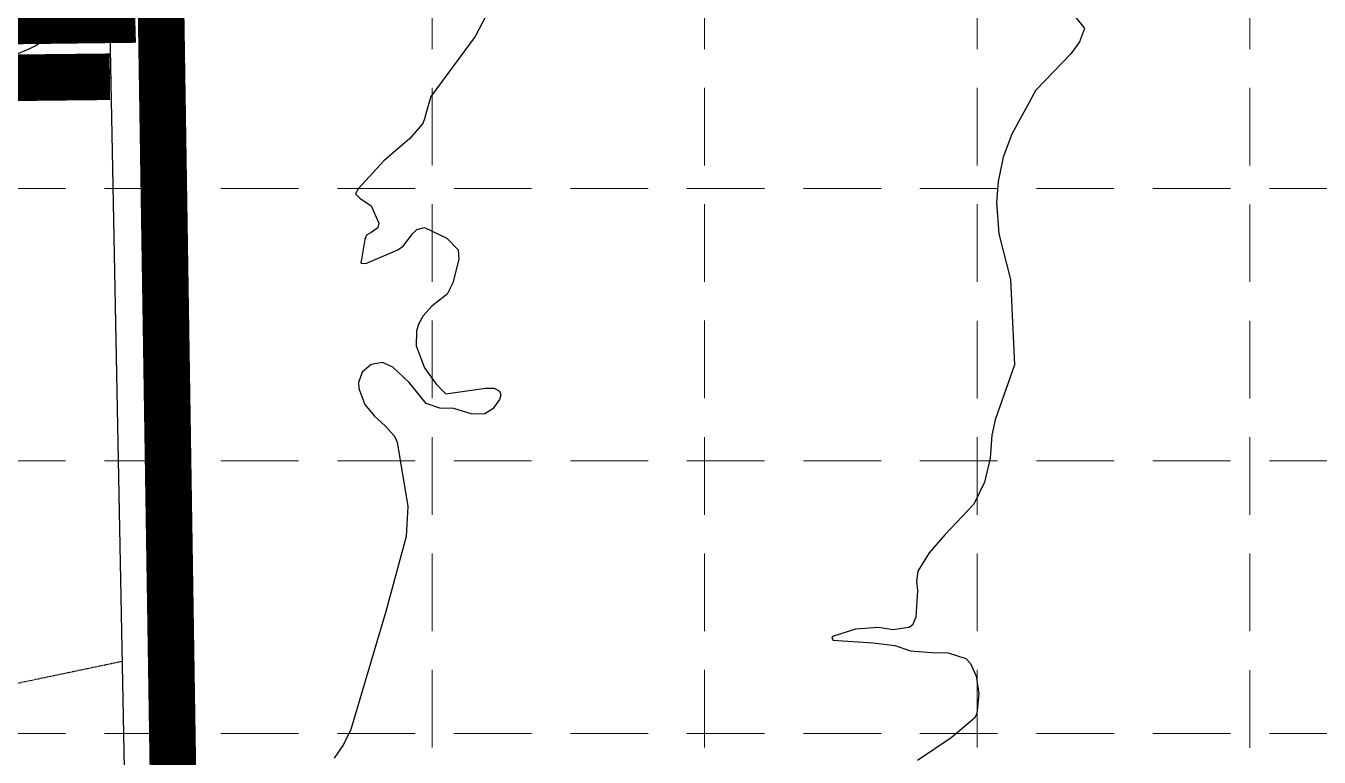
# Model space of a CAD drawing. Header units: inches. Extents: x 2520351 to 2523325, y 7106287 to 7111535.
# Drawn here: x 2521805.4 to 2522055.2, y 7107496.2 to 7107637.5 of the extents above; entities that cross this region are included whole.
import ezdxf

# ---------------------------------------------------------------- set-up
doc = ezdxf.new("R2010")
doc.units = ezdxf.units.IN
doc.header["$MEASUREMENT"] = 0
for name, pattern in [('DASHED', [0.75, 0.5, -0.25]), ('HIDDEN', [0.375, 0.25, -0.125]), ('XSITE-SC$0$DASHED1', [0.5, 0.375, -0.125]), ('XSITE-SC$0$PHANTOM2', [1.25, 0.625, -0.125, 0.125, -0.125, 0.125, -0.125]), ('XSITE-SC2$0$PHANTOM2', [1.25, 0.625, -0.125, 0.125, -0.125, 0.125, -0.125])]:
    doc.linetypes.add(name, pattern=pattern)
for name, color, linetype in [('1 EROSION BLANKET', 84, 'Continuous'), ('CONTOURS', 35, 'Continuous'), ('GRID', 254, 'DASHED'), ('LIMITS OF DISTURBANCE', 1, 'Continuous'), ('XPAV-sc1$0$P-PAV', 11, 'Continuous'), ('XSITE-SC$0$bdy-65acres', 1, 'Continuous'), ('XSITE-SC$0$P-ROW', 3, 'XSITE-SC$0$PHANTOM2'), ('XSITE-SC$0$PHASELINE', 6, 'XSITE-SC$0$DASHED1'), ('XSITE-SC2$0$P-LOTS', 251, 'XSITE-SC2$0$PHANTOM2'), ('XSITE-SC2$0$P-ROW-01', 3, 'XSITE-SC2$0$PHANTOM2')]:
    doc.layers.add(name, color=color, linetype=linetype)

msp = doc.modelspace()

# ---------------------------------------------------------------- linework, layer by layer
at = {"layer": '1 EROSION BLANKET', "const_width": 9}
msp.add_lwpolyline([(2521821.6, 7107627.65), (2521723.39, 7107626.56), (2521251.65, 7107620.17), (2521226.1, 7107618.03, 0.219753), (2521222.14, 7107615.79), (2521185.9, 7107529.59), (2521174.85, 7107524.45), (2521175.61, 7107515.12), (2521179.8, 7107508.65), (2521186.28, 7107505.22), (2521189.14, 7107505.41), (2521192.37, 7107509.98), (2521229.09, 7107509.74), (2521641.29, 7107517.49), (2521644.66, 7107513.92), (2521649.36, 7107515.02), (2521658.82, 7107522.42), (2521667.7, 7107528.26, -0.793115), (2521721.09, 7107459.65, 0.160303)], format="xyb", dxfattribs=at)
at = {"layer": 'CONTOURS'}
for p, q in [((2521895.71, 7107642.21, 716), (2521892.15, 7107635.43, 716)), ((2522008.02, 7107639.2, 715), (2522009.8, 7107637.08, 715)), ((2522009.81, 7107637, 715), (2522008.89, 7107634.37, 715)), ((2522009.8, 7107637.08, 715), (2522009.81, 7107637, 715)), ((2521892.15, 7107635.43, 716), (2521883.58, 7107623.82, 716)), ((2522008.89, 7107634.37, 715), (2522007.23, 7107632.09, 715)), ((2522007.23, 7107632.09, 715), (2522000.47, 7107625.03, 715)), ((2521883.58, 7107623.82, 716), (2521882.59, 7107620.45, 716)), ((2522000.47, 7107625.03, 715), (2521995.81, 7107616.55, 715)), ((2521882.03, 7107618.64, 716), (2521879.49, 7107615.64, 716)), ((2521882.36, 7107619.52, 716), (2521882.03, 7107618.64, 716)), ((2521882.59, 7107620.45, 716), (2521882.36, 7107619.52, 716)), ((2521879.49, 7107615.64, 716), (2521874.48, 7107611.43, 716)), ((2521995.81, 7107616.55, 715), (2521994.12, 7107612.09, 715)), ((2521874.48, 7107611.43, 716), (2521869.61, 7107606.02, 716)), ((2521994.12, 7107612.09, 715), (2521993.15, 7107607.4, 715)), ((2521869.61, 7107606.02, 716), (2521869.03, 7107605.04, 716)), ((2521993.15, 7107607.4, 715), (2521992.85, 7107603.35, 715)), ((2521869.03, 7107605.04, 716), (2521869.84, 7107604.2, 716)), ((2521869.84, 7107604.2, 716), (2521872.08, 7107602.69, 716)), ((2521992.85, 7107603.35, 715), (2521993.31, 7107597.31, 715)), ((2521872.08, 7107602.69, 716), (2521873.52, 7107599.37, 716)), ((2521873.35, 7107598.43, 716), (2521872.07, 7107597.57, 716)), ((2521873.52, 7107599.37, 716), (2521873.35, 7107598.43, 716)), ((2521879.97, 7107597.23, 716), (2521880.88, 7107598.14, 716)), ((2521880.88, 7107598.14, 716), (2521882.37, 7107598.54, 716)), ((2521882.37, 7107598.54, 716), (2521886.66, 7107596.46, 716)), ((2521870.81, 7107596.18, 716), (2521870.2, 7107592.3, 716)), ((2521871.19, 7107597.01, 716), (2521870.81, 7107596.18, 716)), ((2521872.07, 7107597.57, 716), (2521871.19, 7107597.01, 716)), ((2521878.28, 7107594.94, 716), (2521879.97, 7107597.23, 716)), ((2521886.66, 7107596.46, 716), (2521888.86, 7107594.17, 716)), ((2521993.31, 7107597.31, 715), (2521995.56, 7107588.49, 715)), ((2521871.03, 7107591.58, 716), (2521877.21, 7107594.18, 716)), ((2521877.21, 7107594.18, 716), (2521878.28, 7107594.94, 716)), ((2521888.86, 7107594.17, 716), (2521889, 7107592.42, 716)), ((2521870.2, 7107592.3, 716), (2521870.05, 7107591.78, 716)), ((2521870.05, 7107591.78, 716), (2521870.11, 7107591.65, 716)), ((2521870.11, 7107591.65, 716), (2521871.03, 7107591.58, 716)), ((2521889, 7107592.42, 716), (2521887.82, 7107587.81, 716)), ((2521995.56, 7107588.49, 715), (2521996.33, 7107571.97, 715)), ((2521886.74, 7107585.6, 716), (2521883.81, 7107583.29, 716)), ((2521887.82, 7107587.81, 716), (2521886.74, 7107585.6, 716)), ((2521883.81, 7107583.29, 716), (2521882.11, 7107581.47, 716)), ((2521882.11, 7107581.47, 716), (2521881.26, 7107579.93, 716)), ((2521880.81, 7107578.52, 716), (2521880.73, 7107575.66, 716)), ((2521881.26, 7107579.93, 716), (2521880.81, 7107578.52, 716)), ((2521880.73, 7107575.66, 716), (2521882.33, 7107571.4, 716)), ((2521870.3, 7107570.55, 716), (2521869.62, 7107568.56, 716)), ((2521872.06, 7107572.04, 716), (2521870.3, 7107570.55, 716)), ((2521874.24, 7107572.42, 716), (2521872.06, 7107572.04, 716)), ((2521876.25, 7107571.51, 716), (2521874.24, 7107572.42, 716)), ((2521879.4, 7107568.53, 716), (2521876.25, 7107571.51, 716)), ((2521882.33, 7107571.4, 716), (2521884.63, 7107568.24, 716)), ((2521996.33, 7107571.97, 715), (2521992.61, 7107561.32, 715)), ((2521869.62, 7107568.56, 716), (2521869.66, 7107567.42, 716)), ((2521882.67, 7107564.52, 716), (2521879.4, 7107568.53, 716)), ((2521884.63, 7107568.24, 716), (2521886.51, 7107566.38, 716)), ((2521869.66, 7107567.42, 716), (2521870.84, 7107564.33, 716)), ((2521886.51, 7107566.38, 716), (2521894.14, 7107567.48, 716)), ((2521894.14, 7107567.48, 716), (2521895.82, 7107567.47, 716)), ((2521895.82, 7107567.47, 716), (2521896.85, 7107566.86, 716)), ((2521896.85, 7107566.86, 716), (2521897.12, 7107566.1, 716)), ((2521897.12, 7107566.1, 716), (2521896.86, 7107565.25, 716)), ((2521870.84, 7107564.33, 716), (2521872.72, 7107562.08, 716)), ((2521885.33, 7107563.62, 716), (2521882.67, 7107564.52, 716)), ((2521888.03, 7107563.54, 716), (2521885.33, 7107563.62, 716)), ((2521891.6, 7107562.42, 716), (2521888.03, 7107563.54, 716)), ((2521895.53, 7107563.46, 716), (2521894, 7107562.52, 716)), ((2521896.86, 7107565.25, 716), (2521895.53, 7107563.46, 716)), ((2521872.72, 7107562.08, 716), (2521874.79, 7107560.21, 716)), ((2521894, 7107562.52, 716), (2521891.6, 7107562.42, 716)), ((2521992.61, 7107561.32, 715), (2521991.93, 7107558.35, 715)), ((2521874.79, 7107560.21, 716), (2521876.54, 7107558.21, 716)), ((2521876.54, 7107558.21, 716), (2521877.08, 7107557, 716)), ((2521991.93, 7107558.35, 715), (2521991.64, 7107553.96, 715)), ((2521877.08, 7107557, 716), (2521879.14, 7107544.62, 716)), ((2521991.64, 7107553.96, 715), (2521990.53, 7107549.3, 715)), ((2521990.53, 7107549.3, 715), (2521988.47, 7107545.02, 715)), ((2521879.14, 7107544.62, 716), (2521878.82, 7107538.81, 716)), ((2521988.47, 7107545.02, 715), (2521982.85, 7107539.11, 715)), ((2521878.82, 7107538.81, 716), (2521874.92, 7107524.32, 716)), ((2521982.85, 7107539.11, 715), (2521979.85, 7107535.66, 715)), ((2521979.85, 7107535.66, 715), (2521977.63, 7107532.13, 715)), ((2521977.63, 7107532.13, 715), (2521977.37, 7107530.09, 715)), ((2521977.61, 7107528.36, 715), (2521977.29, 7107523.24, 715)), ((2521977.37, 7107530.09, 715), (2521977.61, 7107528.36, 715)), ((2521874.92, 7107524.32, 716), (2521868.15, 7107501.53, 716)), ((2521977.29, 7107523.24, 715), (2521976.59, 7107521.67, 715)), ((2521965.58, 7107520.86, 715), (2521961.14, 7107519.45, 715)), ((2521970.08, 7107521.19, 715), (2521965.58, 7107520.86, 715)), ((2521972.8, 7107520.75, 715), (2521970.08, 7107521.19, 715)), ((2521975.9, 7107521.22, 715), (2521972.8, 7107520.75, 715)), ((2521976.59, 7107521.67, 715), (2521975.9, 7107521.22, 715)), ((2521961.14, 7107519.45, 715), (2521961.05, 7107519.29, 715)), ((2521961.05, 7107519.29, 715), (2521961.2, 7107518.82, 715)), ((2521961.2, 7107518.82, 715), (2521961.26, 7107518.74, 715)), ((2521961.26, 7107518.74, 715), (2521969.05, 7107518.24, 715)), ((2521969.05, 7107518.24, 715), (2521973.21, 7107517.75, 715)), ((2521973.21, 7107517.75, 715), (2521976.23, 7107516.69, 715)), ((2521976.23, 7107516.69, 715), (2521980.33, 7107516.4, 715)), ((2521980.33, 7107516.4, 715), (2521983.48, 7107516.31, 715)), ((2521983.48, 7107516.31, 715), (2521986.95, 7107515.22, 715)), ((2521986.95, 7107515.22, 715), (2521987.82, 7107514.23, 715)), ((2521987.82, 7107514.23, 715), (2521988.9, 7107511.79, 715)), ((2521988.9, 7107511.79, 715), (2521989.45, 7107508.48, 715)), ((2521989.45, 7107508.48, 715), (2521989.04, 7107504.5, 715)), ((2521988.6, 7107503.72, 715), (2521984.11, 7107499.89, 715)), ((2521989.04, 7107504.5, 715), (2521988.6, 7107503.72, 715)), ((2521868.15, 7107501.53, 716), (2521866.74, 7107498.62, 716)), ((2521866.74, 7107498.62, 716), (2521864.9, 7107495.98, 716)), ((2521984.11, 7107499.89, 715), (2521977.6, 7107495.54, 715))]:
    msp.add_line(p, q, dxfattribs=at)
at = {"layer": 'GRID', "color": 252, "linetype": 'HIDDEN', "lineweight": 0, "ltscale": 60}
for p, q in [((2521831.18, 7106553.02), (2521831.18, 7109606.44)), ((2521883.82, 7106553.01), (2521883.82, 7109606.44)), ((2521936.46, 7106553.01), (2521936.46, 7109606.44)), ((2521989.1, 7106553), (2521989.1, 7109606.44)), ((2522041.75, 7106552.99), (2522041.75, 7109606.44)), ((2520673.05, 7107606.03), (2522673.45, 7107606.03)), ((2520673.05, 7107553.39), (2522673.45, 7107553.39)), ((2520673.05, 7107500.75), (2522673.45, 7107500.75))]:
    msp.add_line(p, q, dxfattribs=at)
at = {"layer": 'LIMITS OF DISTURBANCE', "linetype": 'DASHED', "ltscale": 100, "const_width": 9}
msp.add_lwpolyline([(2521082.65, 7108652.3, -0.074702), (2520903.73, 7107804.13), (2521042.73, 7107757.09), (2521040.03, 7107740.87), (2521047.24, 7107725.86), (2521083.87, 7107711.75), (2520992.09, 7107487.1), (2520908.92, 7107310.63), (2520838.45, 7107181.3), (2520788.38, 7107100.7), (2520757.62, 7107043.85, 0.132205), (2520704.96, 7106821.91), (2520704.06, 7106704.68), (2520704.06, 7106697.48), (2521845.8, 7106721.63), (2521829.96, 7107737.68), (2522599.98, 7107747.75), (2522601.01, 7107723.88), (2522623.34, 7107724.91), (2522620.74, 7107814.71), (2522594.78, 7107814.19), (2522566.61, 7109366.72)], format="xyb", dxfattribs=at)
at = {"layer": 'XPAV-sc1$0$P-PAV', "color": 7}
msp.add_arc((2521797.31, 7107651.07), 20, 270.7928, 1.1083, dxfattribs=at)
at = {"layer": 'XSITE-SC$0$bdy-65acres', "color": 7}
msp.add_line((2521819.45, 7107747.38), (2521839.2, 7106726.57), dxfattribs=at)
at = {"layer": 'XSITE-SC$0$P-ROW', "color": 7}
msp.add_line((2521821.77, 7107627.4), (2521243.62, 7107619.4), dxfattribs=at)
at = {"layer": 'XSITE-SC$0$PHASELINE', "color": 7, "const_width": 8}
msp.add_lwpolyline([(2521819.45, 7107747.38), (2521822.52, 7107638.16), (2521221.65, 7107630.81), (2521215.05, 7107623.53), (2521174.22, 7107624)], dxfattribs=at)
at = {"layer": 'XSITE-SC2$0$P-LOTS'}
msp.add_line((2521823.95, 7107514.64), (2521735.71, 7107496.2), dxfattribs=at)
at = {"layer": 'XSITE-SC2$0$P-ROW-01', "color": 7}
msp.add_line((2521821.77, 7107627.4), (2521243.62, 7107619.4), dxfattribs=at)

doc.saveas('drawing.dxf')
